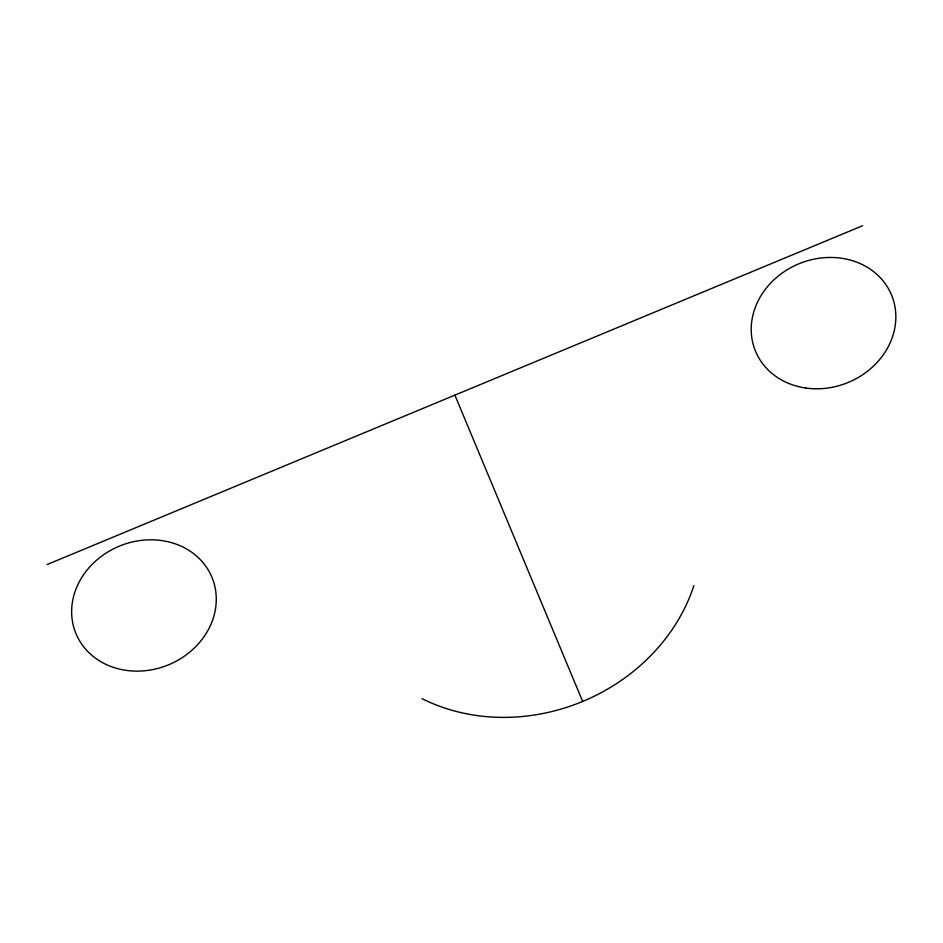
<?xml version="1.0" encoding="UTF-8"?>
<svg xmlns="http://www.w3.org/2000/svg" width="943" height="943" viewBox="0 0 943 943"><rect width="100%" height="100%" fill="white"/><g stroke="black" fill="none" stroke-linecap="round" stroke-linejoin="round"><path stroke-width="1.41" d="M47.15 564.539L862.633 225.719M454.891 395.129L582.668 701.439M693.848 585.686A183.968 160.593 -22.3 0 1 422.028 698.622M126.35 670.39A73.589 64.23 -22.3 0 0 213.507 581.536A73.589 64.23 -22.3 0 0 92.025 564.48A73.589 64.23 -22.3 0 0 126.35 670.39M805.923 388.056A73.589 64.242 -22.3 0 0 893.08 299.19A73.589 64.242 -22.3 0 0 771.586 282.134A73.589 64.242 -22.3 0 0 805.923 388.056"/></g></svg>
